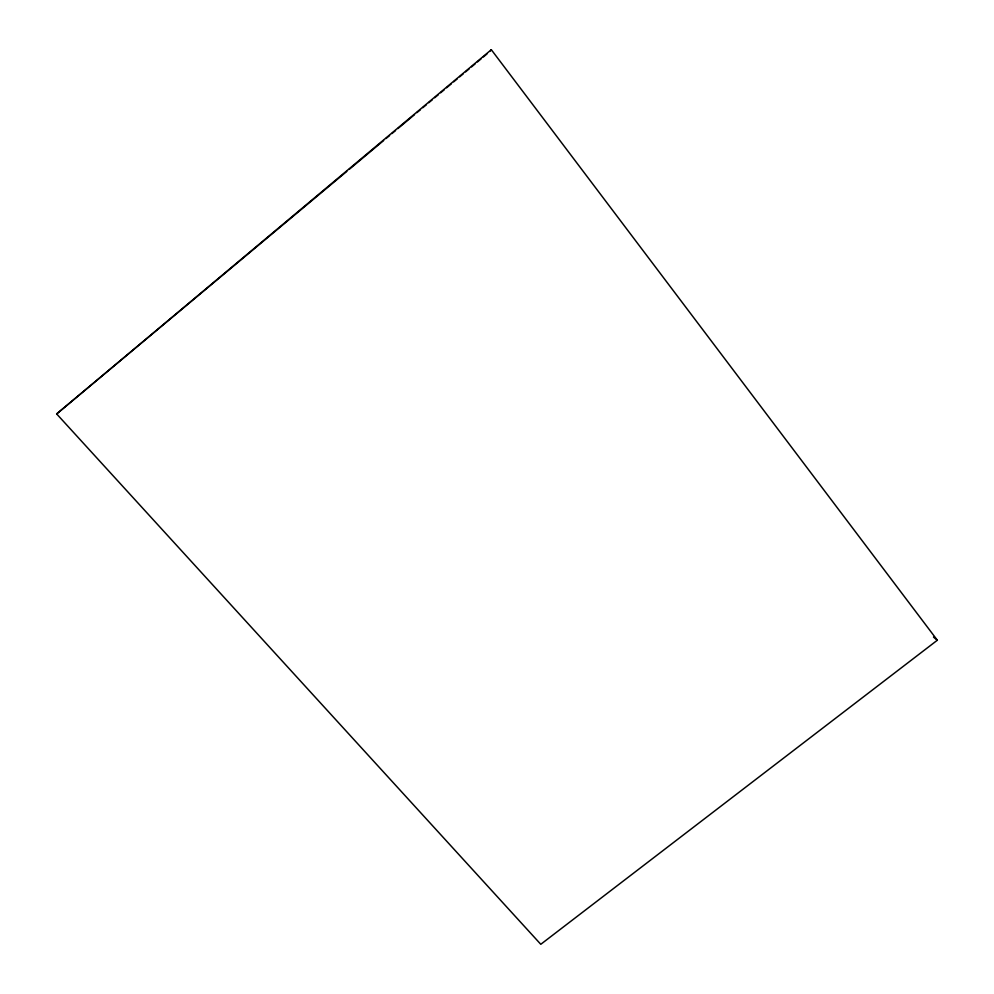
<?xml version="1.0" encoding="UTF-8"?>
<svg xmlns="http://www.w3.org/2000/svg" width="994" height="994" viewBox="0 0 994 994"><rect width="100%" height="100%" fill="white"/><g stroke="black" fill="none" stroke-linecap="round" stroke-linejoin="round"><path stroke-width="1.49" d="M490.551 50.942L491.309 49.7L937.342 640.223L540.786 944.3L56.658 413.926L491.309 49.7M346.819 171.39L56.658 413.926M349.192 169.402L383.647 140.527M386.02 138.539L389.586 135.557M391.959 133.569L395.525 130.574M397.898 128.586L414.523 114.645M416.908 112.657L420.462 109.675M422.848 107.687L426.414 104.693M428.787 102.705L432.353 99.723M434.726 97.735L438.292 94.741M440.665 92.753L444.231 89.771M446.604 87.77L451.351 83.794M453.724 81.806L457.29 78.812M459.663 76.824L463.229 73.842M465.614 71.854L469.168 68.859M471.554 66.871L475.107 63.889M477.493 61.889L481.046 58.907M483.432 56.919L486.985 53.937M933.49 637.092L937.342 640.223"/></g></svg>
